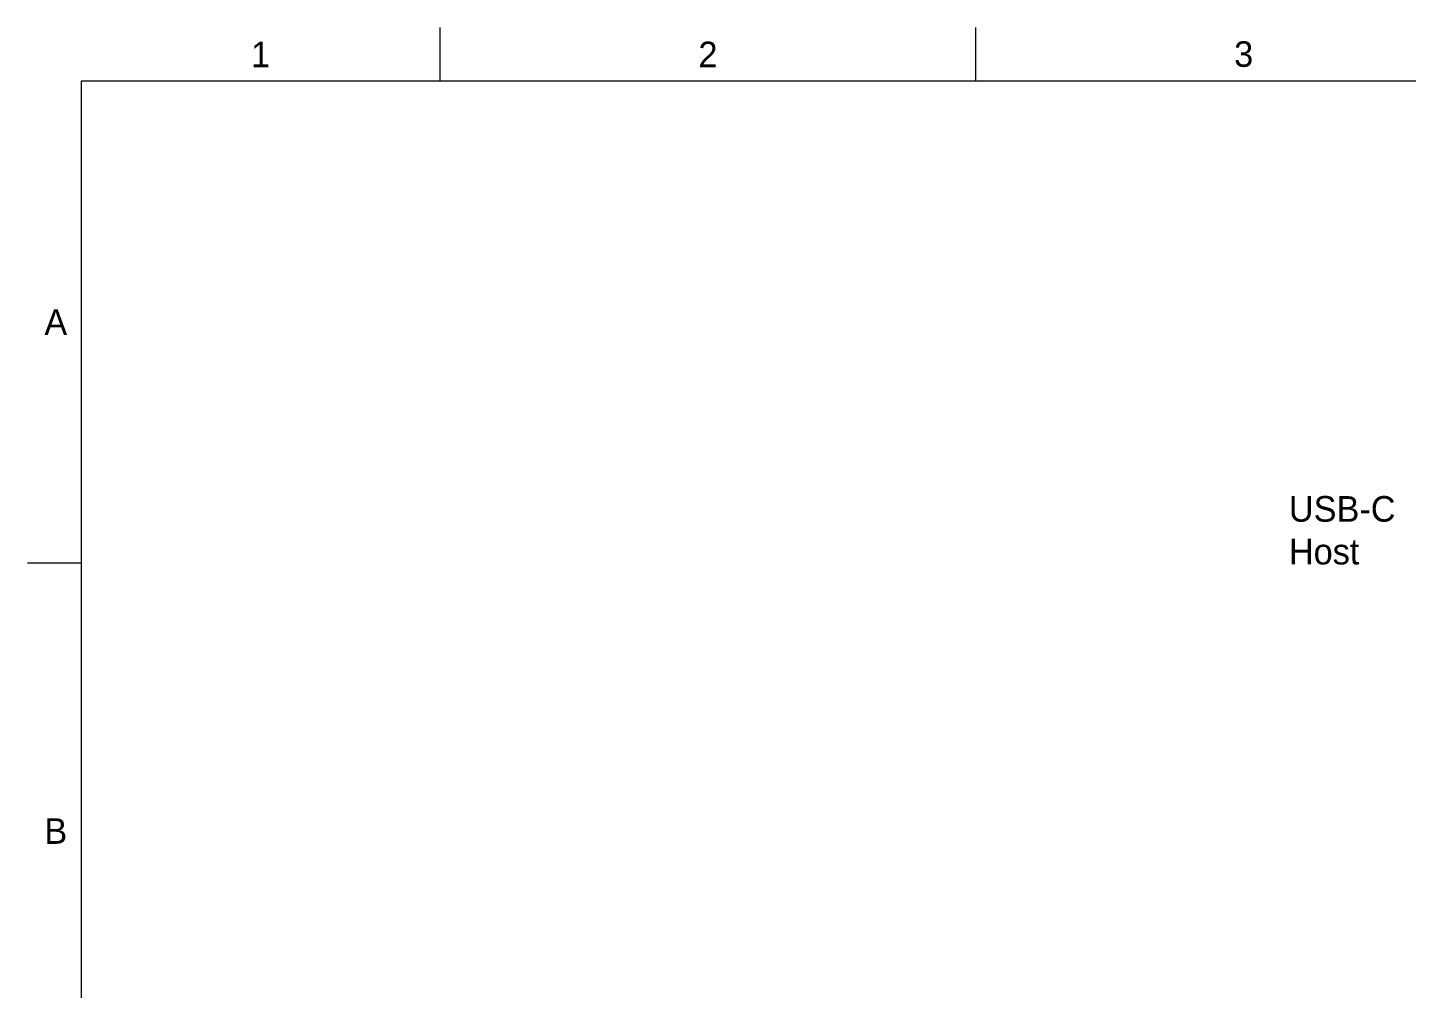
# Model space of a CAD drawing. Header units: millimetres. Extents: x 15 to 292, y 5 to 205.
# Drawn here: x 15 to 143.7, y 115.3 to 205 of the extents above; entities that cross this region are included whole.
import ezdxf

# ---------------------------------------------------------------- set-up
doc = ezdxf.new("R2010")
doc.units = ezdxf.units.MM
doc.layers.add('Annotations', color=7, linetype='Continuous')
doc.layers.add('Border', color=7, linetype='Continuous')
doc.styles.add('Shapr0', font='txt', dxfattribs={"height": 2.3925})

msp = doc.modelspace()

# ---------------------------------------------------------------- linework, layer by layer
at = {"layer": 'Border', "linetype": 'Continuous', "lineweight": 15}
for p, q in [((53.5, 200), (53.5, 205)), ((103.5, 200), (103.5, 205)), ((287, 200), (20, 200)), ((20, 200), (20, 10)), ((20, 155), (15, 155))]:
    msp.add_line(p, q, dxfattribs=at)

# ---------------------------------------------------------------- texts
at = {"layer": 'Annotations', "linetype": 'Continuous', "lineweight": 15, "insert": (132.72, 158.06), "char_height": 1.7944, "width": 84.6667, "attachment_point": 4}
msp.add_mtext('{\\fSF-Mono-Regular-Extended.ttf|b0|i0|c0|p0;\\H1.333333x;USB-C\\PHost}', dxfattribs=at)
at = {"layer": 'Border', "linetype": 'Continuous', "lineweight": 15, "char_height": 2.39, "width": 2.3925, "style": 'Shapr0'}
for s, insert, attachment_point in [('1', (36.75, 201.3), 8), ('2', (78.5, 201.3), 8), ('3', (128.5, 201.3), 8), ('A', (18.7, 177.5), 6), ('B', (18.7, 130), 6)]:
    msp.add_mtext(s, dxfattribs=dict(at, insert=insert, attachment_point=attachment_point))

doc.saveas('drawing.dxf')
